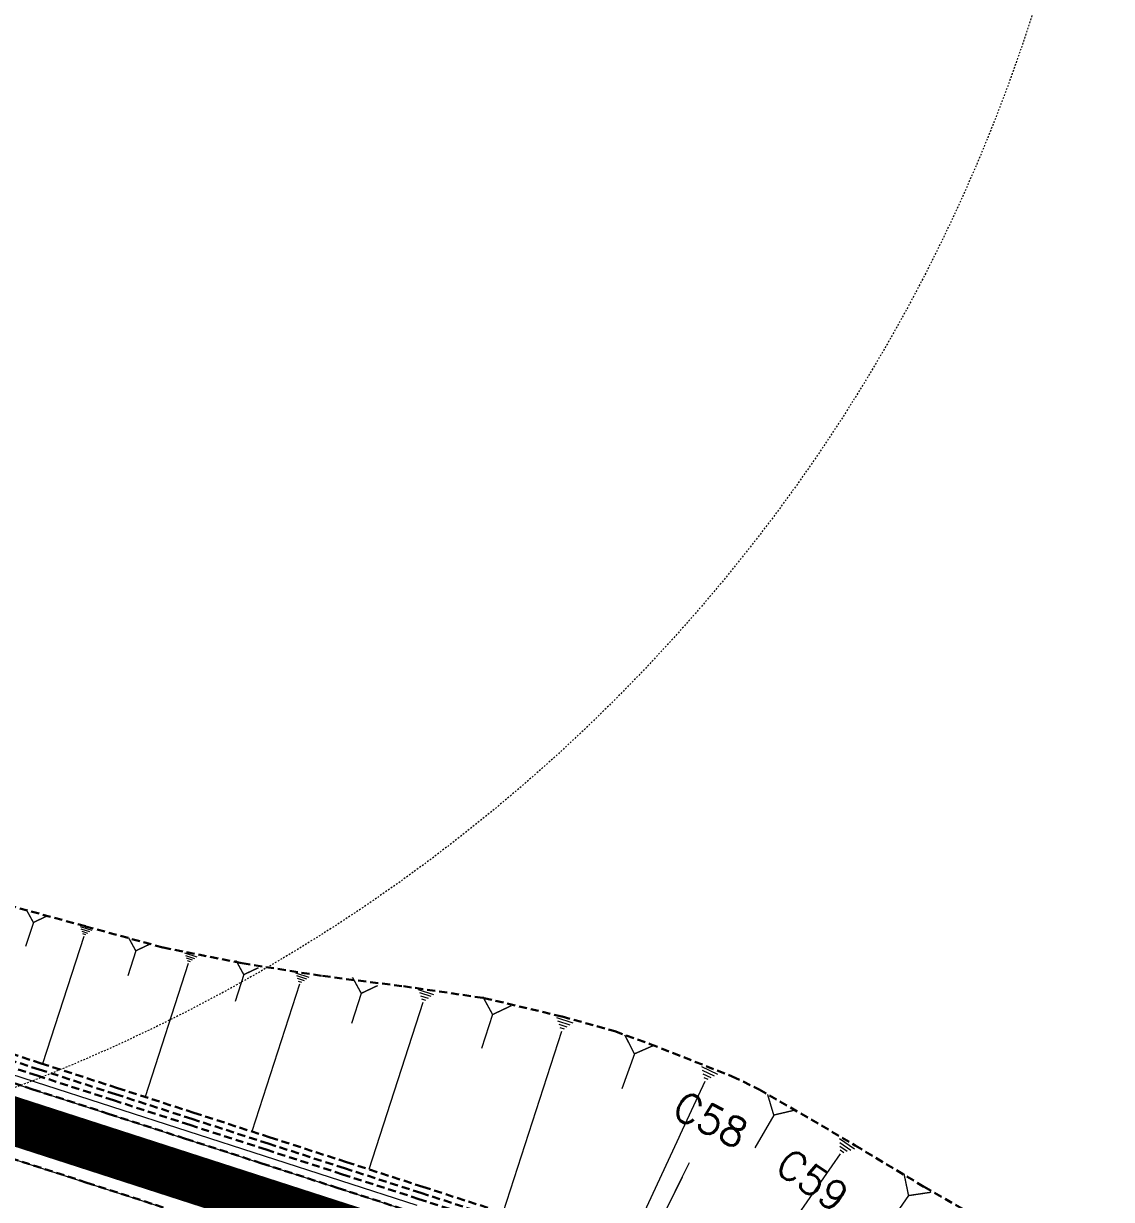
# Model space of a CAD drawing. Header units: metres. Extents: x 544752 to 548977, y 1840603 to 1844608.
# Drawn here: x 545636.7 to 545704.5, y 1843336.3 to 1843409.7 of the extents above; entities that cross this region are included whole.
import ezdxf

# ---------------------------------------------------------------- set-up
doc = ezdxf.new("R2010")
doc.units = ezdxf.units.M
doc.header["$MEASUREMENT"] = 0
for name, pattern in [('ACAD_ISO02W100', [15, 12, -3]), ('Anordnung Grundriss$0$GESTRICHELT', [0.75, 0.5, -0.25]), ('HIDDEN', [0.375, 0.25, -0.125])]:
    doc.linetypes.add(name, pattern=pattern)
doc.layers.add('C-ROAD', color=7, linetype='Continuous')
for name, color, linetype, lineweight in [('C-ROAD-CORR', 5, 'Continuous', 0), ('C-ROAD-SAMP', 150, 'HIDDEN', 0), ('C-ROAD-SAMP-TEXT', 11, 'Continuous', 0), ('C-TOPO-FEAT', 94, 'Continuous', 5), ('Đường', 5, 'ACAD_ISO02W100', 5)]:
    doc.layers.add(name, color=color, linetype=linetype, lineweight=lineweight)

# ---------------------------------------------------------------- blocks, each defined once
blk = doc.blocks.new('TB')
at = {"layer": 'Defpoints', "color": 5, "linetype": 'Anordnung Grundriss$0$GESTRICHELT', "lineweight": 5, "ltscale": 0.2}
blk.add_circle((-0.4049538253086098, -1.769394799566726e-07), 105.7280000291212, dxfattribs=at)

msp = doc.modelspace()

# ---------------------------------------------------------------- linework, layer by layer
at = {"layer": 'C-ROAD', "color": 1, "linetype": 'ACAD_ISO02W100', "lineweight": 60, "ltscale": 0.1, "const_width": 3, "flags": 128}
msp.add_lwpolyline([(545571.5549559621, 1843362.097537118), (545668.3466485639, 1843330.784282243)], dxfattribs=at)
at = {"layer": 'C-ROAD-CORR', "color": 160, "linetype": 'Continuous'}
for p, q in [((545637.2845248035, 1843353.611440358, 667.1128578437773), (545636.7971013896, 1843352.104776888, 665.5293123297083)), ((545640.9401559616, 1843353.111054152, 667.4251093632357), (545640.2148501805, 1843353.345699132, 667.4251093632357)), ((545640.8103852421, 1843353.019500478, 667.2980565808434), (545640.2664059065, 1843353.195484213, 667.2980565808434)), ((545640.6806145228, 1843352.927946803, 667.1710037984511), (545640.3179616324, 1843353.045269293, 667.1710037984511)), ((545640.5508438034, 1843352.836393129, 667.0439510160588), (545640.3695173583, 1843352.895054374, 667.0439510160588)), ((545640.4210730841, 1843352.744839455, 666.9168982336665), (545637.851292958, 1843344.801450337, 658.5681737458752)), ((545643.6673607149, 1843351.845681347, 666.7118826055887), (545643.1630339049, 1843350.286768172, 665.0734211879084)), ((545647.4848093891, 1843351.447446974, 667.1603638725346), (545646.7241560791, 1843351.693527297, 667.1603638725346)), ((545647.3487143383, 1843351.351431463, 667.0271192162594), (545646.7782243557, 1843351.535991705, 667.0271192162594)), ((545647.2126192873, 1843351.255415952, 666.8938745599842), (545646.8322926323, 1843351.378456113, 666.8938745599842)), ((545646.9404291855, 1843351.063384929, 666.6273852474337), (545644.2454117041, 1843342.73287746, 657.8717885279382)), ((545647.0765242365, 1843351.159400441, 666.760629903709), (545646.8863609089, 1843351.220920521, 666.760629903709)), ((545650.3988944946, 1843350.35884766, 666.6581394690195), (545649.855530518, 1843348.679267584, 664.8928537577051)), ((545654.4767687772, 1843350.190735253, 667.3916598092719), (545653.6377894699, 1843350.46215496, 667.3916598092719)), ((545654.3266597459, 1843350.084832831, 667.2446946834119), (545653.6974252654, 1843350.288397612, 667.2446946834119)), ((545654.1765507146, 1843349.97893041, 667.0977295575519), (545653.7570610609, 1843350.114640264, 667.0977295575519)), ((545654.0264416833, 1843349.873027989, 666.9507644316919), (545653.8166968564, 1843349.940882916, 666.9507644316919)), ((545653.8763326519, 1843349.767125568, 666.803799305832), (545650.9038038135, 1843340.578809032, 657.1466212258483)), ((545657.7221726003, 1843349.194098376, 667.0449172842349), (545657.1107564315, 1843347.304163711, 665.0585430067313)), ((545662.2496137216, 1843349.109296148, 667.9604964775106), (545661.2989685445, 1843349.416841082, 667.9604964775106)), ((545662.0795255855, 1843348.989298402, 667.793970692113), (545661.3665417025, 1843349.219957103, 667.793970692113)), ((545661.569261177, 1843348.629305164, 667.2943933359204), (545658.2010968145, 1843338.218048624, 656.35187105327)), ((545661.9094374493, 1843348.869300656, 667.6274449067155), (545661.4341148607, 1843349.023073123, 667.6274449067155)), ((545661.7393493132, 1843348.74930291, 667.4609191213179), (545661.5016880188, 1843348.826189144, 667.4609191213179)), ((545665.9099915776, 1843347.87185837, 667.4577009552859), (545665.2236187404, 1843345.750226846, 665.2278067881981)), ((545670.9350914491, 1843347.341492628, 668.0436757066809), (545669.903254439, 1843347.675304079, 668.0436757066809)), ((545670.7504765812, 1843347.211246225, 667.8629274394449), (545669.9765988236, 1843347.461604812, 667.8629274394449)), ((545670.5658617133, 1843347.080999821, 667.6821791722089), (545670.0499432081, 1843347.247905546, 667.6821791722089)), ((545670.3812468452, 1843346.950753417, 667.5014309049728), (545670.1232875928, 1843347.03420628, 667.5014309049728)), ((545670.1966319773, 1843346.820507014, 667.3206826377368), (545666.5408025164, 1843335.520055406, 655.4435914289019)), ((545674.7480703653, 1843345.420337464, 666.98153891379), (545673.9697806868, 1843343.244237808, 664.6699687908759)), ((545691.8372589633, 1843336.585224095, 666.1303445811644), (545690.4367977441, 1843334.578411055, 663.6831849621456))]:
    msp.add_line(p, q, dxfattribs=at)
at = {"layer": 'C-ROAD-CORR', "color": 5, "linetype": 'Anordnung Grundriss$0$GESTRICHELT', "lineweight": 30, "extrusion": (0.2176510862329551, 0.6727763407779668, -0.7071067811519162), "const_width": 0.1, "elevation": 1358451.525105142}
msp.add_lwpolyline([(48248.05740630685, 1359395.848257934), (48247.39498027758, 1359394.965023228), (48246.73255424836, 1359395.848257933)], dxfattribs=at)
at = {"layer": 'C-ROAD-CORR', "color": 5, "linetype": 'Anordnung Grundriss$0$GESTRICHELT', "lineweight": 30, "extrusion": (0.2176510862547922, 0.672776340701573, -0.7071067812178794), "const_width": 0.1, "elevation": 1358452.009778786}
msp.add_lwpolyline([(48241.46404378803, 1359395.796750264), (48240.77864543238, 1359394.88288579), (48240.09324707754, 1359395.796750264)], dxfattribs=at)
at = {"layer": 'C-ROAD-CORR', "color": 5, "linetype": 'Anordnung Grundriss$0$GESTRICHELT', "lineweight": 30, "extrusion": (0.2176510862277362, 0.6727763407187183, -0.7071067812098947), "const_width": 0.1, "elevation": 1358452.512616883}
msp.add_lwpolyline([(48234.65464343462, 1359396.294290624), (48233.91619215958, 1359395.309688925), (48233.17774088454, 1359396.294290625)], dxfattribs=at)
at = {"layer": 'C-ROAD-CORR', "color": 5, "linetype": 'Anordnung Grundriss$0$GESTRICHELT', "lineweight": 30, "extrusion": (0.2176510862027999, 0.67277634074913, -0.7071067811886349), "const_width": 0.1, "elevation": 1358453.049469806}
msp.add_lwpolyline([(48227.42079436051, 1359397.501362115), (48226.58985769755, 1359396.393446565), (48225.75892103493, 1359397.501362115)], dxfattribs=at)
at = {"layer": 'C-ROAD-CORR', "color": 5, "linetype": 'Anordnung Grundriss$0$GESTRICHELT', "lineweight": 30, "extrusion": (0.2176510861612171, 0.6727763407688118, -0.7071067811827081), "const_width": 0.1, "elevation": 1358453.650117169}
msp.add_lwpolyline([(48219.32525128388, 1359398.821576058), (48218.39244580065, 1359397.577835413), (48217.45964031719, 1359398.821576057)], dxfattribs=at)
at = {"layer": 'C-ROAD-CORR', "color": 5, "linetype": 'Anordnung Grundriss$0$GESTRICHELT', "lineweight": 30, "extrusion": (0.2381519033126869, 0.6658732464691178, -0.707033585189008), "const_width": 0.1, "elevation": 1356916.300898004}
msp.add_lwpolyline([(106969.500278664, 1357579.868438281), (106968.5335462641, 1357578.579461747), (106967.5668138641, 1357579.868438281)], dxfattribs=at)
at = {"layer": 'C-ROAD-CORR', "color": 5, "linetype": 'Anordnung Grundriss$0$GESTRICHELT', "lineweight": 30, "extrusion": (0.4046632746019846, 0.5798686353276179, -0.7071067811523837), "const_width": 0.1, "elevation": 1289243.490628368}
msp.add_lwpolyline([(607407.2163576835, 1290186.905993481), (607406.1926660909, 1290185.541071358), (607405.1689744988, 1290186.905993481)], dxfattribs=at)
at = {"layer": 'C-ROAD-CORR', "color": 1, "linetype": 'Anordnung Grundriss$0$GESTRICHELT', "lineweight": 30}
msp.add_polyline3d([(545633.0153515952, 1843346.365934441, 659.0948574397029), (545637.7725987228, 1843344.826908851, 658.5767443565123), (545642.5298458505, 1843343.287883261, 658.0586312733218), (545647.2870929781, 1843341.748857671, 657.5405181901311), (545652.0443401057, 1843340.209832081, 657.0224051069406), (545656.8015872334, 1843338.670806491, 656.50429202375), (545661.558834361, 1843337.131780901, 655.9861789405595), (545666.3160814886, 1843335.592755311, 655.468065857369)], dxfattribs=at)
at = {"layer": 'C-ROAD-CORR', "color": 92, "linetype": 'Anordnung Grundriss$0$GESTRICHELT', "lineweight": 30}
for points in [[(545632.7691075009, 1843345.6047749, 658.6948574397029), (545637.5263546285, 1843344.06574931, 658.1767443565124), (545642.2836017562, 1843342.52672372, 657.6586312733218), (545647.0408488838, 1843340.98769813, 657.1405181901312), (545651.7980960114, 1843339.44867254, 656.6224051069406), (545656.5553431391, 1843337.90964695, 656.1042920237501), (545661.3125902667, 1843336.37062136, 655.5861789405595), (545666.0698373943, 1843334.83159577, 655.068065857369)], [(545632.8922295481, 1843345.985354671, 658.6948574397029), (545637.6494766757, 1843344.446329081, 658.1767443565124), (545642.4067238034, 1843342.907303491, 657.6586312733218), (545647.163970931, 1843341.368277901, 657.1405181901312), (545651.9212180586, 1843339.829252311, 656.6224051069406), (545656.6784651863, 1843338.290226721, 656.1042920237501), (545661.4357123139, 1843336.751201131, 655.5861789405595), (545666.1929594415, 1843335.212175541, 655.068065857369)]]:
    msp.add_polyline3d(points, dxfattribs=at)
at = {"layer": 'C-ROAD-CORR', "color": 5, "linetype": 'Anordnung Grundriss$0$GESTRICHELT', "lineweight": 30}
for points in [[(545632.4920828947, 1843344.748470417, 659.1148574397029), (545637.2493300223, 1843343.209444827, 658.5967443565123), (545642.00657715, 1843341.670419237, 658.0786312733218), (545646.7638242776, 1843340.131393647, 657.5605181901311), (545651.5210714051, 1843338.592368057, 657.0424051069406), (545656.2783185329, 1843337.053342467, 656.52429202375), (545661.0355656605, 1843335.514316877, 656.0061789405595)], [(545635.8642069913, 1843338.927922413, 658.5967443565123), (545640.621454119, 1843337.388896823, 658.0786312733218), (545645.3787012466, 1843335.849871233, 657.5605181901311)]]:
    msp.add_polyline3d(points, dxfattribs=at)
at = {"layer": 'C-ROAD-CORR', "color": 160, "linetype": 'Anordnung Grundriss$0$GESTRICHELT', "lineweight": 30}
for points in [[(545632.4920828947, 1843344.748470417, 658.9648574397029), (545637.2493300223, 1843343.209444827, 658.4467443565123), (545642.00657715, 1843341.670419237, 657.9286312733218), (545646.7638242776, 1843340.131393647, 657.4105181901311), (545651.5210714051, 1843338.592368057, 656.8924051069406), (545656.2783185329, 1843337.053342467, 656.3742920237501), (545661.0355656605, 1843335.514316877, 655.8561789405595)], [(545635.8642069913, 1843338.927922413, 658.4467443565123), (545640.621454119, 1843337.388896823, 657.9286312733218), (545645.3787012466, 1843335.849871233, 657.4105181901311)]]:
    msp.add_polyline3d(points, dxfattribs=at)
at = {"layer": 'C-ROAD-CORR', "color": 150, "linetype": 'Anordnung Grundriss$0$GESTRICHELT', "lineweight": 30}
msp.add_polyline3d([(545636.5567685068, 1843341.06868362, 658.6642443565123), (545641.3140156345, 1843339.52965803, 658.1461312733218), (545646.0712627621, 1843337.99063244, 657.6280181901311), (545650.8285098897, 1843336.45160685, 657.1099051069406), (545655.5857570174, 1843334.91258126, 656.59179202375)], dxfattribs=at)
msp.add_polyline3d([(545636.5567685068, 1843341.06868362, 658.6642443565123), (545641.3140156345, 1843339.52965803, 658.1461312733218), (545646.0712627621, 1843337.99063244, 657.6280181901311), (545650.8285098897, 1843336.45160685, 657.1099051069406), (545655.5857570174, 1843334.91258126, 656.59179202375)], dxfattribs=at)
at = {"layer": 'C-ROAD-SAMP', "color": 1, "linetype": 'Continuous', "lineweight": 13}
msp.add_lwpolyline([(545677.7208143063, 1843337.732891098), (545673.2716177197, 1843328.777186227), (545668.822421133, 1843319.821481357)], dxfattribs=at)
at = {"layer": 'C-TOPO-FEAT', "color": 94, "linetype": 'Continuous', "lineweight": 0, "ltscale": 2}
for points in [[(545632.4920828947, 1843344.748470417, 658.6648574397028), (545637.2493300223, 1843343.209444827, 658.1467443565123), (545642.00657715, 1843341.670419237, 657.6286312733217), (545646.7638242776, 1843340.131393647, 657.1105181901311), (545651.5210714051, 1843338.592368057, 656.5924051069405), (545656.2783185329, 1843337.053342467, 656.07429202375), (545661.0355656605, 1843335.514316877, 655.5561789405594)], [(545632.6459854536, 1843345.22419513, 659.0948574397029), (545637.4032325812, 1843343.68516954, 658.5767443565123), (545642.1604797089, 1843342.14614395, 658.0586312733218), (545646.9177268365, 1843340.60711836, 657.5405181901311), (545651.6749739641, 1843339.06809277, 657.0224051069406), (545656.4322210918, 1843337.52906718, 656.50429202375), (545661.1894682194, 1843335.99004159, 655.9861789405595)], [(545636.5567685068, 1843341.06868362, 658.5142443565123), (545641.3140156345, 1843339.52965803, 657.9961312733218), (545646.0712627621, 1843337.99063244, 657.4780181901311), (545650.8285098897, 1843336.45160685, 656.9599051069406), (545655.5857570174, 1843334.91258126, 656.44179202375)], [(545636.5567685068, 1843341.06868362, 658.5142443565123), (545641.3140156345, 1843339.52965803, 657.9961312733218), (545646.0712627621, 1843337.99063244, 657.4780181901311), (545650.8285098897, 1843336.45160685, 656.9599051069406), (545655.5857570174, 1843334.91258126, 656.44179202375)], [(545636.5567685068, 1843341.06868362, 658.2142443565123), (545641.3140156345, 1843339.52965803, 657.6961312733217), (545646.0712627621, 1843337.99063244, 657.1780181901311), (545650.8285098897, 1843336.45160685, 656.6599051069405), (545655.5857570174, 1843334.91258126, 656.14179202375)], [(545636.5567685068, 1843341.06868362, 658.2142443565123), (545641.3140156345, 1843339.52965803, 657.6961312733217), (545646.0712627621, 1843337.99063244, 657.1780181901311), (545650.8285098897, 1843336.45160685, 656.6599051069405), (545655.5857570174, 1843334.91258126, 656.14179202375)], [(545635.8642069913, 1843338.927922413, 658.1467443565123), (545640.621454119, 1843337.388896823, 657.6286312733217), (545645.3787012466, 1843335.849871233, 657.1105181901311)]]:
    msp.add_polyline3d(points, dxfattribs=at)

# ---------------------------------------------------------------- block references
at = {"layer": 'Đường', "rotation": 257.913224924322}
msp.add_blockref('TB', (545598.6728051361, 1843441.848021386), dxfattribs=at)

# ---------------------------------------------------------------- next in the draw order: texts
at = {"layer": 'C-ROAD-SAMP-TEXT', "color": 1, "linetype": 'Continuous', "lineweight": 13, "insert": (545679.5004929409, 1843341.315173047), "char_height": 1.8, "width": 4.761428571428572, "attachment_point": 5, "rotation": 333.58180133452964, "bg_fill": 3, "box_fill_scale": 1.416666666666667, "bg_fill_color": 256, "bg_fill_true_color": 13158600, "bg_fill_transparency": 0}
msp.add_mtext('{\\Fsimplex.shx|c0;C58}', dxfattribs=at)

# ---------------------------------------------------------------- next in the draw order: linework, layer by layer
at = {"layer": 'C-ROAD-CORR', "color": 160, "linetype": 'Continuous'}
for p, q in [((545679.94413685, 1843344.141200452, 667.4999697157884), (545678.9433919423, 1843344.605350605, 667.4999697157884)), ((545679.7416853778, 1843344.032428403, 667.3159183844415), (545678.9911266969, 1843344.380541018, 667.3159183844415)), ((545679.5392339055, 1843343.923656354, 667.1318670530945), (545679.0388614517, 1843344.155731431, 667.1318670530945)), ((545679.134330961, 1843343.706112257, 666.7637643904006), (545674.0481730348, 1843332.739948367, 654.6627561410764)), ((545679.3367824333, 1843343.814884306, 666.9478157217476), (545679.0865962063, 1843343.930921844, 666.9478157217476))]:
    msp.add_line(p, q, dxfattribs=at)
at = {"layer": 'C-ROAD-CORR', "color": 5, "linetype": 'Anordnung Grundriss$0$GESTRICHELT', "lineweight": 30, "extrusion": (0.3554406261282691, 0.6117958596395695, -0.7066595979857802), "const_width": 0.1, "elevation": 1321235.795392081}
msp.add_lwpolyline([(454173.7762696146, 1320509.617540292), (454172.7900940074, 1320508.302639482), (454171.8039184004, 1320509.617540292)], dxfattribs=at)
at = {"layer": 'C-ROAD-SAMP-TEXT', "color": 4, "linetype": 'Continuous', "lineweight": 9}
msp.add_line((545678.165733965, 1843338.628461585), (545677.2758946477, 1843336.837320611), dxfattribs=at)

# ---------------------------------------------------------------- next in the draw order: texts
at = {"layer": 'C-ROAD-SAMP-TEXT', "color": 1, "linetype": 'Continuous', "lineweight": 13, "insert": (545685.8581637363, 1843337.545696071), "char_height": 1.8, "width": 4.674857142857144, "attachment_point": 5, "rotation": 325.0906090535358, "bg_fill": 3, "box_fill_scale": 1.416666666666667, "bg_fill_color": 256, "bg_fill_true_color": 13158600, "bg_fill_transparency": 0}
msp.add_mtext('{\\Fsimplex.shx|c0;C59}', dxfattribs=at)

# ---------------------------------------------------------------- next in the draw order: linework, layer by layer
at = {"layer": 'C-ROAD-CORR', "color": 160, "linetype": 'Continuous'}
for p, q in [((545683.4324828801, 1843341.605575223, 666.5553133050691), (545682.2479056083, 1843339.56664265, 664.19426507522)), ((545688.4677019145, 1843339.473114411, 667.0863650923569), (545687.5413794543, 1843340.119551651, 667.0863650923569)), ((545688.244172067, 1843339.39953199, 666.8981015060259), (545687.5494302219, 1843339.88435992, 666.8981015060259)), ((545688.0206422196, 1843339.325949568, 666.7098379196949), (545687.5574809895, 1843339.649168188, 666.7098379196949)), ((545687.5735825247, 1843339.178784725, 666.3333107470329), (545680.4939442921, 1843329.03390522, 653.9623828242081)), ((545687.7971123721, 1843339.252367146, 666.5215743333639), (545687.5655317571, 1843339.413976457, 666.5215743333639))]:
    msp.add_line(p, q, dxfattribs=at)
at = {"layer": 'C-ROAD-CORR', "color": 1, "linetype": 'Anordnung Grundriss$0$GESTRICHELT', "lineweight": 30}
msp.add_polyline3d([(545635.7076846843, 1843354.688144245, 667.8417330817622), (545640.5367464063, 1843353.371103121, 667.5569318902104), (545645.3647182472, 1843352.050693089, 667.2685898832588), (545650.3027976619, 1843351.070634084, 667.3379663396826), (545655.3007636986, 1843350.27568926, 667.6019029855171), (545660.349650467, 1843349.638144355, 668.0312713562388), (545665.3665594996, 1843348.901753796, 668.3567501752984), (545670.2471331083, 1843347.743939897, 668.239301258815), (545673.5362056211, 1843346.82560447, 668.0243788820588), (545675.7308348966, 1843346.034972572, 667.8346479492046), (545680.8435116392, 1843344.018510347, 667.6314690119289), (545682.5243668916, 1843343.208580858, 667.555752907112), (545687.7068015746, 1843340.194730881, 667.2916105564738), (545688.5155204647, 1843339.708056376, 667.2577405478874), (545692.8094023057, 1843337.124064775, 667.0779082017718), (545697.1616133257, 1843334.623656893, 667)], dxfattribs=at)
at = {"layer": 'C-ROAD-CORR', "color": 11, "linetype": 'Anordnung Grundriss$0$GESTRICHELT', "lineweight": 30}
msp.add_polyline3d([(545635.7076846843, 1843354.688144245, 667.8417330817622), (545640.5367464063, 1843353.371103121, 667.5569318902104), (545645.3647182472, 1843352.050693089, 667.2685898832588), (545650.3027976619, 1843351.070634084, 667.3379663396826), (545655.3007636986, 1843350.27568926, 667.6019029855171), (545660.349650467, 1843349.638144355, 668.0312713562388), (545665.3665594996, 1843348.901753796, 668.3567501752984), (545670.2471331083, 1843347.743939897, 668.239301258815), (545673.5362056211, 1843346.82560447, 668.0243788820588), (545675.7308348966, 1843346.034972572, 667.8346479492046), (545680.8435116392, 1843344.018510347, 667.6314690119289), (545682.5243668916, 1843343.208580858, 667.555752907112), (545687.7068015746, 1843340.194730881, 667.2916105564738), (545688.5155204647, 1843339.708056376, 667.2577405478874), (545692.8094023057, 1843337.124064775, 667.0779082017718), (545697.1616133257, 1843334.623656893, 667)], dxfattribs=at)

doc.saveas('drawing.dxf')
